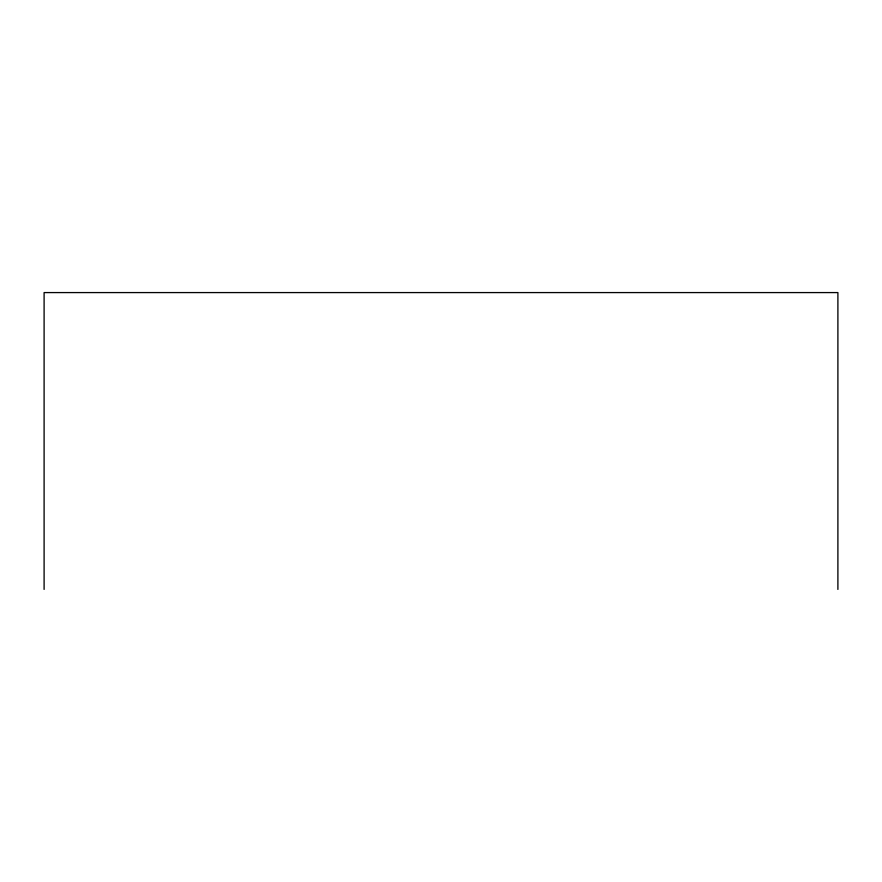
<?xml version="1.0" encoding="UTF-8"?>
<svg xmlns="http://www.w3.org/2000/svg" width="882" height="882" viewBox="0 0 882 882"><rect width="100%" height="100%" fill="white"/><g stroke="black" fill="none" stroke-linecap="round" stroke-linejoin="round"><path stroke-width="1.32" d="M837.9 589.419L837.9 292.581L44.1 292.581L44.1 589.419"/></g></svg>
